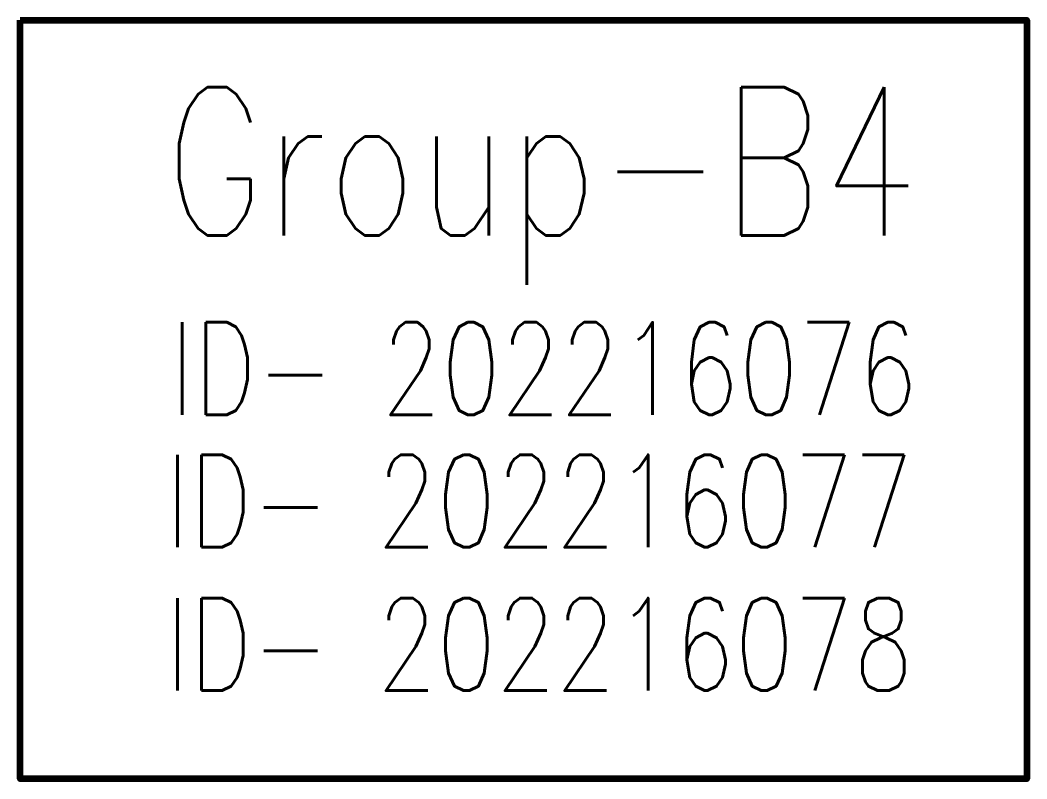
# Model space of a CAD drawing. Header units: inches. Extents: x 845 to 17085, y 908 to 10810.
# Drawn here: x 4021 to 4705, y 9210 to 9726 of the extents above; entities that cross this region are included whole.
import ezdxf
from ezdxf.enums import TextEntityAlignment as Align

# ---------------------------------------------------------------- set-up
doc = ezdxf.new("R2010")
doc.units = ezdxf.units.IN
doc.header["$LTSCALE"] = 15
doc.header["$MEASUREMENT"] = 0
doc.layers.add('SLD', color=140, linetype='Continuous', lineweight=9)
doc.layers.add('Text', color=255, linetype='Continuous')
doc.styles.add('STYLE3', font='romans.shx', dxfattribs={"width": 0.75})

msp = doc.modelspace()

# ---------------------------------------------------------------- linework, layer by layer
at = {"layer": 'SLD', "lineweight": 120}
msp.add_lwpolyline([(4020.68, 9726.32), (4705.24, 9726.32), (4705.24, 9210.23), (4020.68, 9210.23)], close=True, dxfattribs=at)

# ---------------------------------------------------------------- texts
at = {"layer": 'Text', "style": 'STYLE3', "width": 0.75}
for s, height, p in [('Group-B4', 100.8, (4374.97, 9630.3)), ('ID- 202216076', 63, (4376.85, 9489.27)), ('ID- 202216077', 63, (4373.76, 9399.25)), ('ID- 202216078', 63, (4373.76, 9301.74))]:
    msp.add_text(s, height=height, dxfattribs=at).set_placement(p, align=Align.MIDDLE_CENTER)

doc.saveas('drawing.dxf')
